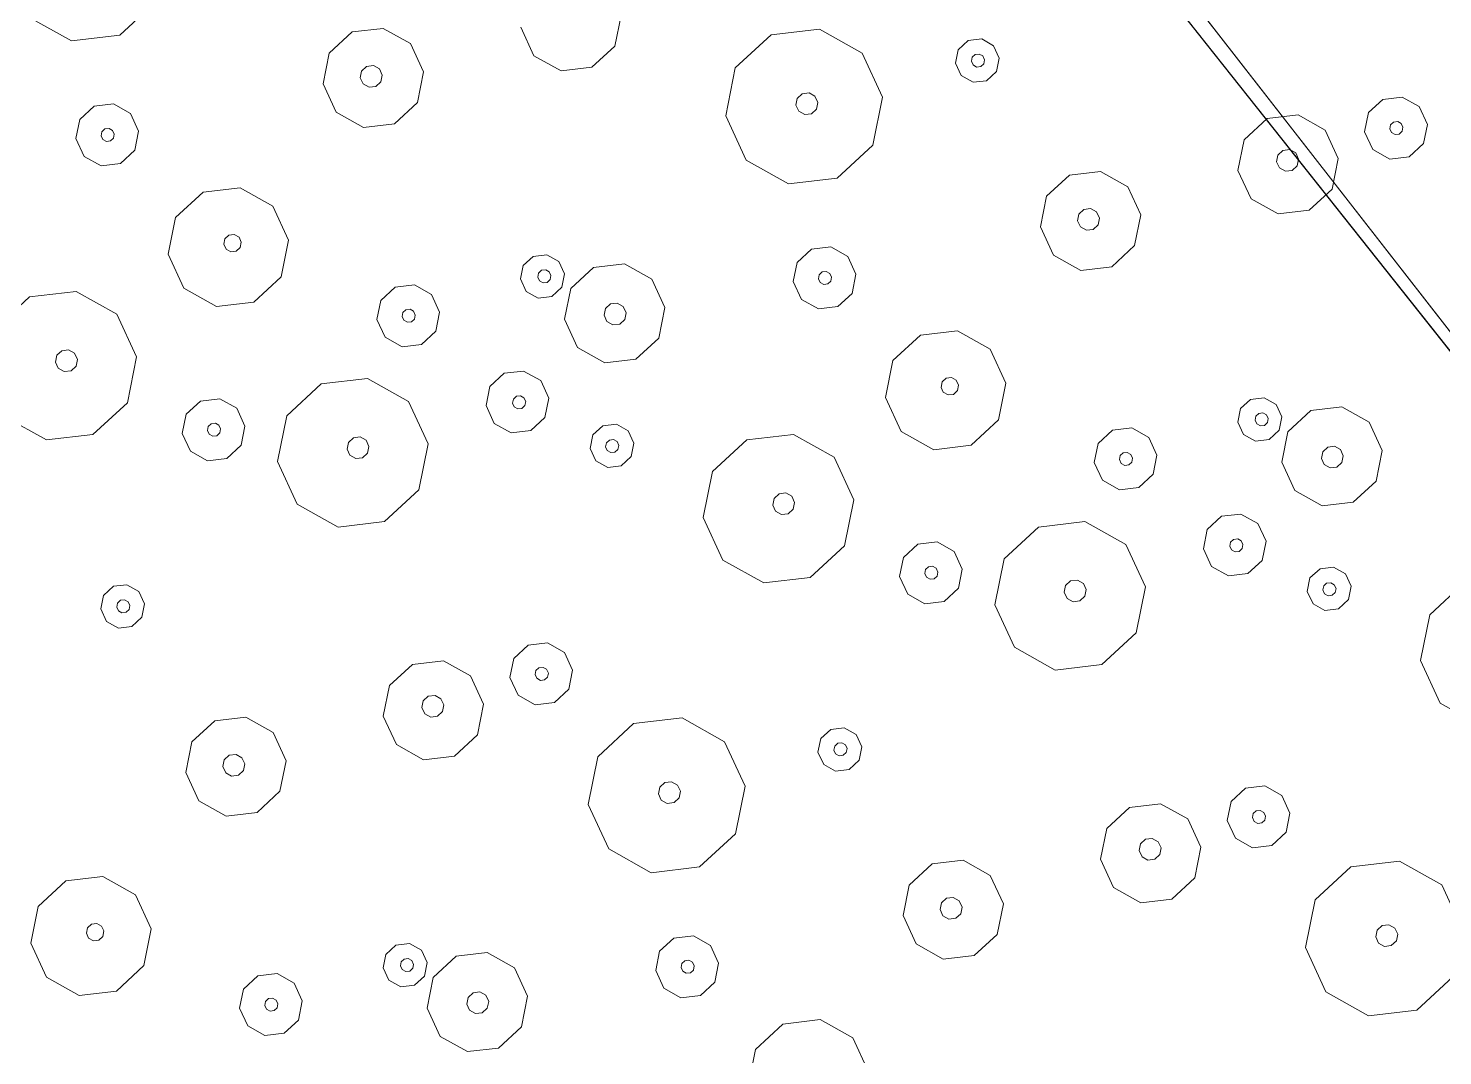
# Model space of a CAD drawing. Header units: metres. Extents: x -2858 to 512, y -1995 to 1252.
# Drawn here: x -539.062 to -535.477, y 368.89 to 371.495 of the extents above; entities that cross this region are included whole.
import ezdxf

# ---------------------------------------------------------------- set-up
doc = ezdxf.new("R2010")
doc.units = ezdxf.units.M
doc.layers.add('Calque commun', color=7, linetype='Continuous')
doc.layers.add('Calque11', color=7, linetype='Continuous')

# ---------------------------------------------------------------- blocks, each defined once
blk = doc.blocks.new('geometrebondepartleger')
at = {"layer": 'Calque11', "color": 7, "linetype": 'Continuous', "lineweight": 9}
blk.add_line((150.3457, 147.4392, 79), (130.1803, 35.9078, 79), dxfattribs=at)
blk = doc.blocks.new('pattern')
at = {"layer": 'Calque commun', "color": 54, "linetype": 'Continuous', "lineweight": 9}
for p, q in [((76.6425, 111.2925), (76.7656, 111.2808)), ((76.7656, 111.2808), (76.8583, 111.1989)), ((76.4869, 111.1162), (76.5361, 111.2296)), ((76.8583, 111.1989), (76.8851, 111.0783)), ((76.5138, 110.9956), (76.4869, 111.1162)), ((76.6481, 111.1005), (76.655, 111.1164)), ((76.655, 111.1164), (76.6699, 111.1252)), ((76.6699, 111.1252), (76.6872, 111.1235)), ((76.6872, 111.1235), (76.7001, 111.1121)), ((76.7001, 111.1121), (76.7039, 111.0952)), ((76.6519, 111.0836), (76.6481, 111.1005)), ((76.6649, 111.0722), (76.6519, 111.0836)), ((76.6821, 111.0705), (76.6649, 111.0722)), ((76.697, 111.0793), (76.6821, 111.0705)), ((76.7039, 111.0952), (76.697, 111.0793)), ((76.8851, 111.0783), (76.836, 110.9649)), ((76.6065, 110.9138), (76.5138, 110.9956)), ((76.836, 110.9649), (76.7295, 110.902)), ((76.1209, 110.9215), (76.1467, 110.8057)), ((76.7295, 110.902), (76.6065, 110.9138)), ((76.1467, 110.8057), (76.0995, 110.6968)), ((76.5888, 110.6627), (76.6085, 110.7081)), ((76.6085, 110.7081), (76.6511, 110.7332)), ((76.6511, 110.7332), (76.7003, 110.7285)), ((76.7003, 110.7285), (76.7374, 110.6958)), ((76.0995, 110.6968), (75.9973, 110.6365)), ((76.6552, 110.6671), (76.6641, 110.6724)), ((76.6641, 110.6724), (76.6744, 110.6714)), ((76.6744, 110.6714), (76.6822, 110.6645)), ((76.7374, 110.6958), (76.7481, 110.6475)), ((75.9973, 110.6365), (75.8792, 110.6478)), ((76.5996, 110.6144), (76.5888, 110.6627)), ((76.651, 110.6576), (76.6552, 110.6671)), ((76.6533, 110.6475), (76.651, 110.6576)), ((76.6611, 110.6406), (76.6533, 110.6475)), ((76.6714, 110.6396), (76.6611, 110.6406)), ((76.6803, 110.6449), (76.6714, 110.6396)), ((76.6845, 110.6544), (76.6803, 110.6449)), ((76.6822, 110.6645), (76.6845, 110.6544)), ((76.7481, 110.6475), (76.7284, 110.6022)), ((76.8235, 110.5977), (76.8917, 110.6379)), ((76.8917, 110.6379), (76.9704, 110.6304)), ((76.6366, 110.5817), (76.5996, 110.6144)), ((76.7284, 110.6022), (76.6859, 110.577)), ((76.9704, 110.6304), (77.0297, 110.5781)), ((76.6859, 110.577), (76.6366, 110.5817)), ((76.7921, 110.5251), (76.8235, 110.5977)), ((77.0297, 110.5781), (77.0469, 110.5008)), ((76.892, 110.5236), (76.9069, 110.5324)), ((76.9069, 110.5324), (76.9241, 110.5308)), ((76.9241, 110.5308), (76.9371, 110.5193)), ((76.8093, 110.4479), (76.7921, 110.5251)), ((76.8851, 110.5078), (76.892, 110.5236)), ((76.8888, 110.4909), (76.8851, 110.5078)), ((76.9408, 110.5024), (76.9339, 110.4866)), ((76.9371, 110.5193), (76.9408, 110.5024)), ((77.0469, 110.5008), (77.0155, 110.4283)), ((76.0763, 110.44), (76.1061, 110.4576)), ((76.1061, 110.4576), (76.1405, 110.4544)), ((76.9018, 110.4794), (76.8888, 110.4909)), ((76.919, 110.4778), (76.9018, 110.4794)), ((76.9339, 110.4866), (76.919, 110.4778)), ((76.0625, 110.4083), (76.0763, 110.44)), ((76.1061, 110.4151), (76.115, 110.4203)), ((76.115, 110.4203), (76.1254, 110.4194)), ((76.1405, 110.4544), (76.1665, 110.4315)), ((76.1665, 110.4315), (76.174, 110.3977)), ((76.8686, 110.3956), (76.8093, 110.4479)), ((77.0155, 110.4283), (76.9473, 110.388)), ((76.07, 110.3745), (76.0625, 110.4083)), ((76.102, 110.4055), (76.1061, 110.4151)), ((76.1042, 110.3954), (76.102, 110.4055)), ((76.112, 110.3885), (76.1042, 110.3954)), ((76.1223, 110.3876), (76.112, 110.3885)), ((76.1313, 110.3928), (76.1223, 110.3876)), ((76.1254, 110.4194), (76.1331, 110.4125)), ((76.1354, 110.4024), (76.1313, 110.3928)), ((76.1331, 110.4125), (76.1354, 110.4024)), ((76.174, 110.3977), (76.1602, 110.3659)), ((76.9473, 110.388), (76.8686, 110.3956)), ((76.096, 110.3516), (76.07, 110.3745)), ((76.1304, 110.3483), (76.096, 110.3516)), ((76.1602, 110.3659), (76.1304, 110.3483)), ((77.2641, 110.3201), (77.3322, 110.3604)), ((77.3322, 110.3604), (77.411, 110.3529)), ((77.411, 110.3529), (77.4703, 110.3005)), ((77.772, 110.2627), (77.8098, 110.3498)), ((77.2327, 110.2476), (77.2641, 110.3201)), ((75.7676, 110.269), (75.8357, 110.3092)), ((75.8357, 110.3092), (75.9144, 110.3017)), ((75.9144, 110.3017), (75.9737, 110.2494)), ((77.4703, 110.3005), (77.4875, 110.2233)), ((75.7361, 110.1964), (75.7676, 110.269)), ((75.9737, 110.2494), (75.9909, 110.1721)), ((77.2499, 110.1703), (77.2327, 110.2476)), ((77.3331, 110.2317), (77.34, 110.2476)), ((77.34, 110.2476), (77.3549, 110.2564)), ((77.3549, 110.2564), (77.3721, 110.2547)), ((77.3721, 110.2547), (77.3851, 110.2433)), ((77.3851, 110.2433), (77.3888, 110.2264)), ((77.7926, 110.17), (77.772, 110.2627)), ((75.8432, 110.2046), (75.8581, 110.2134)), ((75.8581, 110.2134), (75.8753, 110.2118)), ((75.8753, 110.2118), (75.8883, 110.2003)), ((76.1353, 110.2034), (76.1778, 110.2285)), ((76.1778, 110.2285), (76.2271, 110.2238)), ((76.2271, 110.2238), (76.2641, 110.1911)), ((77.3368, 110.2148), (77.3331, 110.2317)), ((77.3498, 110.2034), (77.3368, 110.2148)), ((77.3819, 110.2105), (77.367, 110.2017)), ((77.3888, 110.2264), (77.3819, 110.2105)), ((77.4875, 110.2233), (77.456, 110.1507)), ((75.7533, 110.1192), (75.7361, 110.1964)), ((75.8363, 110.1887), (75.8432, 110.2046)), ((75.8401, 110.1719), (75.8363, 110.1887)), ((75.8531, 110.1604), (75.8401, 110.1719)), ((75.8921, 110.1834), (75.8852, 110.1675)), ((75.8883, 110.2003), (75.8921, 110.1834)), ((75.9909, 110.1721), (75.9595, 110.0996)), ((76.1156, 110.158), (76.1353, 110.2034)), ((76.1806, 110.1653), (76.1896, 110.1706)), ((76.1896, 110.1706), (76.1999, 110.1696)), ((76.1999, 110.1696), (76.2077, 110.1628)), ((76.2641, 110.1911), (76.2749, 110.1428)), ((77.3092, 110.118), (77.2499, 110.1703)), ((77.367, 110.2017), (77.3498, 110.2034)), ((77.8638, 110.1072), (77.7926, 110.17)), ((75.8703, 110.1588), (75.8531, 110.1604)), ((75.8852, 110.1675), (75.8703, 110.1588)), ((76.1264, 110.1097), (76.1156, 110.158)), ((76.1765, 110.1558), (76.1806, 110.1653)), ((76.1788, 110.1457), (76.1765, 110.1558)), ((76.1866, 110.1388), (76.1788, 110.1457)), ((76.1969, 110.1378), (76.1866, 110.1388)), ((76.2058, 110.1431), (76.1969, 110.1378)), ((76.21, 110.1526), (76.2058, 110.1431)), ((76.2077, 110.1628), (76.21, 110.1526)), ((76.2749, 110.1428), (76.2552, 110.0975)), ((77.456, 110.1507), (77.3879, 110.1105)), ((78.04, 110.1464), (77.9583, 110.0982)), ((75.8126, 110.0668), (75.7533, 110.1192)), ((75.9595, 110.0996), (75.8913, 110.0593)), ((76.1634, 110.077), (76.1264, 110.1097)), ((76.2552, 110.0975), (76.2126, 110.0723)), ((76.4257, 110.0526), (76.5278, 110.1129)), ((76.5278, 110.1129), (76.646, 110.1016)), ((76.646, 110.1016), (76.7349, 110.0231)), ((77.3879, 110.1105), (77.3092, 110.118)), ((77.9583, 110.0982), (77.8638, 110.1072)), ((75.8913, 110.0593), (75.8126, 110.0668)), ((76.2126, 110.0723), (76.1634, 110.077)), ((75.8739, 110.0225), (75.9037, 110.0401)), ((75.9037, 110.0401), (75.9381, 110.0368)), ((75.9381, 110.0368), (75.9641, 110.0139)), ((76.3785, 109.9437), (76.4257, 110.0526)), ((75.8601, 109.9908), (75.8739, 110.0225)), ((75.8676, 109.957), (75.8601, 109.9908)), ((75.8958, 109.9904), (75.8999, 109.9999)), ((75.898, 109.9803), (75.8958, 109.9904)), ((75.8999, 109.9999), (75.9088, 110.0052)), ((75.9088, 110.0052), (75.9192, 110.0042)), ((75.9192, 110.0042), (75.927, 109.9974)), ((75.927, 109.9974), (75.9292, 109.9872)), ((75.9641, 110.0139), (75.9716, 109.9802)), ((76.7349, 110.0231), (76.7607, 109.9073)), ((75.8936, 109.9341), (75.8676, 109.957)), ((75.9058, 109.9734), (75.898, 109.9803)), ((75.9161, 109.9724), (75.9058, 109.9734)), ((75.9251, 109.9777), (75.9161, 109.9724)), ((75.9292, 109.9872), (75.9251, 109.9777)), ((75.9716, 109.9802), (75.9578, 109.9484)), ((76.5306, 109.9454), (76.5455, 109.9542)), ((76.5455, 109.9542), (76.5628, 109.9525)), ((75.928, 109.9308), (75.8936, 109.9341)), ((75.9578, 109.9484), (75.928, 109.9308)), ((76.4043, 109.8279), (76.3785, 109.9437)), ((76.5237, 109.9295), (76.5306, 109.9454)), ((76.5275, 109.9126), (76.5237, 109.9295)), ((76.5628, 109.9525), (76.5757, 109.9411)), ((76.5795, 109.9242), (76.5726, 109.9083)), ((76.5757, 109.9411), (76.5795, 109.9242)), ((76.5405, 109.9012), (76.5275, 109.9126)), ((76.5577, 109.8995), (76.5405, 109.9012)), ((76.5726, 109.9083), (76.5577, 109.8995)), ((76.7607, 109.9073), (76.7135, 109.7984)), ((77.838, 109.8371), (77.8576, 109.8825)), ((77.8576, 109.8825), (77.9002, 109.9076)), ((77.9002, 109.9076), (77.9494, 109.9029)), ((77.9494, 109.9029), (77.9865, 109.8702)), ((76.1375, 109.8062), (76.1572, 109.8515)), ((76.1572, 109.8515), (76.1998, 109.8767)), ((76.1998, 109.8767), (76.249, 109.872)), ((76.249, 109.872), (76.2861, 109.8392)), ((77.9043, 109.8415), (77.9132, 109.8468)), ((77.9132, 109.8468), (77.9236, 109.8458)), ((77.9865, 109.8702), (77.9973, 109.8219)), ((75.0753, 109.8029), (75.1179, 109.828)), ((75.1179, 109.828), (75.1671, 109.8233)), ((75.1671, 109.8233), (75.2042, 109.7906)), ((76.1997, 109.801), (76.2039, 109.8106)), ((76.2039, 109.8106), (76.2128, 109.8158)), ((76.2128, 109.8158), (76.2231, 109.8149)), ((76.2231, 109.8149), (76.2309, 109.808)), ((76.2861, 109.8392), (76.2968, 109.791)), ((76.4932, 109.7493), (76.4043, 109.8279)), ((77.8487, 109.7888), (77.838, 109.8371)), ((77.9002, 109.832), (77.9043, 109.8415)), ((77.9024, 109.8218), (77.9002, 109.832)), ((77.9102, 109.815), (77.9024, 109.8218)), ((77.9205, 109.814), (77.9102, 109.815)), ((77.9295, 109.8193), (77.9205, 109.814)), ((77.9236, 109.8458), (77.9314, 109.8389)), ((77.9336, 109.8288), (77.9295, 109.8193)), ((77.9314, 109.8389), (77.9336, 109.8288)), ((77.9973, 109.8219), (77.9776, 109.7766)), ((75.0556, 109.7575), (75.0753, 109.8029)), ((75.2042, 109.7906), (75.2149, 109.7423)), ((76.1483, 109.7579), (76.1375, 109.8062)), ((76.202, 109.7909), (76.1997, 109.801)), ((76.2098, 109.784), (76.202, 109.7909)), ((76.2201, 109.783), (76.2098, 109.784)), ((76.229, 109.7883), (76.2201, 109.783)), ((76.2332, 109.7979), (76.229, 109.7883)), ((76.2309, 109.808), (76.2332, 109.7979)), ((76.2968, 109.791), (76.2771, 109.7456)), ((76.7135, 109.7984), (76.6113, 109.7381)), ((77.1931, 109.7559), (77.2069, 109.7876)), ((77.2069, 109.7876), (77.2367, 109.8052)), ((77.2367, 109.8052), (77.2712, 109.8019)), ((77.2712, 109.8019), (77.2971, 109.779)), ((77.2971, 109.779), (77.3046, 109.7452)), ((77.8858, 109.7561), (77.8487, 109.7888)), ((77.9776, 109.7766), (77.935, 109.7514)), ((75.0664, 109.7093), (75.0556, 109.7575)), ((75.1178, 109.7524), (75.122, 109.7619)), ((75.1201, 109.7423), (75.1178, 109.7524)), ((75.1279, 109.7354), (75.1201, 109.7423)), ((75.122, 109.7619), (75.1309, 109.7672)), ((75.1309, 109.7672), (75.1413, 109.7662)), ((75.1472, 109.7397), (75.1382, 109.7344)), ((75.1413, 109.7662), (75.149, 109.7593)), ((75.1513, 109.7492), (75.1472, 109.7397)), ((75.149, 109.7593), (75.1513, 109.7492)), ((75.2149, 109.7423), (75.1953, 109.697)), ((76.1854, 109.7252), (76.1483, 109.7579)), ((76.2771, 109.7456), (76.2346, 109.7205)), ((76.6113, 109.7381), (76.4932, 109.7493)), ((77.2007, 109.7221), (77.1931, 109.7559)), ((77.2309, 109.753), (77.235, 109.7625)), ((77.2332, 109.7429), (77.2309, 109.753)), ((77.2409, 109.736), (77.2332, 109.7429)), ((77.235, 109.7625), (77.244, 109.7678)), ((77.244, 109.7678), (77.2543, 109.7668)), ((77.2602, 109.7403), (77.2513, 109.735)), ((77.2543, 109.7668), (77.2621, 109.76)), ((77.2644, 109.7498), (77.2602, 109.7403)), ((77.2621, 109.76), (77.2644, 109.7498)), ((77.3046, 109.7452), (77.2909, 109.7135)), ((77.935, 109.7514), (77.8858, 109.7561)), ((75.1035, 109.6765), (75.0664, 109.7093)), ((75.1382, 109.7344), (75.1279, 109.7354)), ((75.2904, 109.6925), (75.3585, 109.7327)), ((75.3585, 109.7327), (75.4372, 109.7252)), ((75.4372, 109.7252), (75.4966, 109.6729)), ((76.2346, 109.7205), (76.1854, 109.7252)), ((77.2266, 109.6992), (77.2007, 109.7221)), ((77.2513, 109.735), (77.2409, 109.736)), ((77.2909, 109.7135), (77.261, 109.6959)), ((75.1527, 109.6718), (75.1035, 109.6765)), ((75.1953, 109.697), (75.1527, 109.6718)), ((75.2589, 109.6199), (75.2904, 109.6925)), ((75.4966, 109.6729), (75.5137, 109.5957)), ((76.6819, 109.6312), (76.7015, 109.6766)), ((76.7015, 109.6766), (76.7441, 109.7017)), ((76.7441, 109.7017), (76.7933, 109.697)), ((76.7933, 109.697), (76.8304, 109.6643)), ((77.261, 109.6959), (77.2266, 109.6992)), ((77.4786, 109.6333), (77.585, 109.6961)), ((77.585, 109.6961), (77.7081, 109.6844)), ((77.7081, 109.6844), (77.8008, 109.6026)), ((76.744, 109.6261), (76.7482, 109.6356)), ((76.7482, 109.6356), (76.7571, 109.6409)), ((76.7571, 109.6409), (76.7675, 109.6399)), ((76.7675, 109.6399), (76.7752, 109.633)), ((76.7752, 109.633), (76.7775, 109.6229)), ((76.8304, 109.6643), (76.8411, 109.616)), ((77.4294, 109.5199), (77.4786, 109.6333)), ((75.2761, 109.5427), (75.2589, 109.6199)), ((75.3519, 109.6026), (75.3588, 109.6184)), ((75.3557, 109.5857), (75.3519, 109.6026)), ((75.3588, 109.6184), (75.3737, 109.6272)), ((75.3737, 109.6272), (75.3909, 109.6256)), ((75.3909, 109.6256), (75.4039, 109.6141)), ((75.4076, 109.5973), (75.4008, 109.5814)), ((75.4039, 109.6141), (75.4076, 109.5973)), ((75.5137, 109.5957), (75.4823, 109.5231)), ((76.6926, 109.5829), (76.6819, 109.6312)), ((76.7463, 109.6159), (76.744, 109.6261)), ((76.7541, 109.6091), (76.7463, 109.6159)), ((76.7644, 109.6081), (76.7541, 109.6091)), ((76.7734, 109.6134), (76.7644, 109.6081)), ((76.7775, 109.6229), (76.7734, 109.6134)), ((76.8411, 109.616), (76.8215, 109.5706)), ((77.8008, 109.6026), (77.8276, 109.4819)), ((78.2432, 109.5778), (78.3113, 109.6181)), ((78.3113, 109.6181), (78.3901, 109.6106)), ((78.3901, 109.6106), (78.4494, 109.5582)), ((75.3686, 109.5742), (75.3557, 109.5857)), ((75.3859, 109.5726), (75.3686, 109.5742)), ((75.4008, 109.5814), (75.3859, 109.5726)), ((76.7297, 109.5502), (76.6926, 109.5829)), ((76.8215, 109.5706), (76.7789, 109.5455)), ((78.2118, 109.5053), (78.2432, 109.5778)), ((75.3354, 109.4904), (75.2761, 109.5427)), ((76.7789, 109.5455), (76.7297, 109.5502)), ((77.5975, 109.52), (77.6124, 109.5288)), ((77.6124, 109.5288), (77.6297, 109.5272)), ((77.6297, 109.5272), (77.6426, 109.5157)), ((78.4494, 109.5582), (78.4666, 109.481)), ((75.4142, 109.4829), (75.3354, 109.4904)), ((75.4823, 109.5231), (75.4142, 109.4829)), ((76.2766, 109.4446), (76.3583, 109.4928)), ((76.3583, 109.4928), (76.4528, 109.4838)), ((77.4563, 109.3992), (77.4294, 109.5199)), ((77.5906, 109.5041), (77.5975, 109.52)), ((77.5944, 109.4872), (77.5906, 109.5041)), ((77.6464, 109.4988), (77.6395, 109.4829)), ((77.6426, 109.5157), (77.6464, 109.4988)), ((78.229, 109.428), (78.2118, 109.5053)), ((78.312, 109.4976), (78.3189, 109.5135)), ((78.3158, 109.4807), (78.312, 109.4976)), ((78.3189, 109.5135), (78.3338, 109.5222)), ((78.3338, 109.5222), (78.351, 109.5206)), ((78.351, 109.5206), (78.364, 109.5092)), ((78.3677, 109.4923), (78.3609, 109.4764)), ((78.364, 109.5092), (78.3677, 109.4923)), ((75.7309, 109.4149), (75.7991, 109.4552)), ((75.7991, 109.4552), (75.8778, 109.4477)), ((76.4528, 109.4838), (76.524, 109.421)), ((77.6074, 109.4758), (77.5944, 109.4872)), ((77.6246, 109.4742), (77.6074, 109.4758)), ((77.6395, 109.4829), (77.6246, 109.4742)), ((77.8276, 109.4819), (77.7785, 109.3685)), ((78.3287, 109.4692), (78.3158, 109.4807)), ((78.346, 109.4676), (78.3287, 109.4692)), ((78.3609, 109.4764), (78.346, 109.4676)), ((78.4666, 109.481), (78.4351, 109.4084)), ((75.8778, 109.4477), (75.9371, 109.3953)), ((76.2388, 109.3575), (76.2766, 109.4446)), ((76.524, 109.421), (76.5446, 109.3283)), ((78.2883, 109.3757), (78.229, 109.428)), ((75.6995, 109.3424), (75.7309, 109.4149)), ((75.9371, 109.3953), (75.9543, 109.3181)), ((76.7541, 109.3546), (76.8563, 109.415)), ((76.8563, 109.415), (76.9744, 109.4037)), ((76.9744, 109.4037), (77.0634, 109.3252)), ((77.549, 109.3174), (77.4563, 109.3992)), ((78.4351, 109.4084), (78.367, 109.3682)), ((75.8068, 109.3424), (75.8217, 109.3512)), ((75.8217, 109.3512), (75.8389, 109.3495)), ((75.8389, 109.3495), (75.8519, 109.3381)), ((76.2595, 109.2648), (76.2388, 109.3575)), ((76.355, 109.3461), (76.3605, 109.3588)), ((76.3581, 109.3326), (76.355, 109.3461)), ((76.3605, 109.3588), (76.3725, 109.3658)), ((76.3725, 109.3658), (76.3863, 109.3645)), ((76.3863, 109.3645), (76.3966, 109.3554)), ((76.3966, 109.3554), (76.3996, 109.3419)), ((76.7069, 109.2458), (76.7541, 109.3546)), ((77.7785, 109.3685), (77.672, 109.3057)), ((78.367, 109.3682), (78.2883, 109.3757)), ((78.3496, 109.3314), (78.3794, 109.349)), ((78.3794, 109.349), (78.4138, 109.3457)), ((78.4138, 109.3457), (78.4398, 109.3228)), ((75.7167, 109.2651), (75.6995, 109.3424)), ((75.7999, 109.3265), (75.8068, 109.3424)), ((75.8037, 109.3096), (75.7999, 109.3265)), ((75.8166, 109.2982), (75.8037, 109.3096)), ((75.8557, 109.3212), (75.8488, 109.3053)), ((75.8519, 109.3381), (75.8557, 109.3212)), ((75.9543, 109.3181), (75.9229, 109.2455)), ((76.3684, 109.3234), (76.3581, 109.3326)), ((76.3822, 109.3221), (76.3684, 109.3234)), ((76.3941, 109.3292), (76.3822, 109.3221)), ((76.3996, 109.3419), (76.3941, 109.3292)), ((76.5446, 109.3283), (76.5069, 109.2412)), ((77.0634, 109.3252), (77.0892, 109.2093)), ((77.672, 109.3057), (77.549, 109.3174)), ((78.3358, 109.2996), (78.3496, 109.3314)), ((78.3714, 109.2992), (78.3756, 109.3088)), ((78.3756, 109.3088), (78.3845, 109.314)), ((78.3845, 109.314), (78.3948, 109.3131)), ((78.3948, 109.3131), (78.4026, 109.3062)), ((78.4398, 109.3228), (78.4473, 109.289)), ((75.8339, 109.2965), (75.8166, 109.2982)), ((75.8488, 109.3053), (75.8339, 109.2965)), ((78.3433, 109.2658), (78.3358, 109.2996)), ((78.3737, 109.2891), (78.3714, 109.2992)), ((78.3815, 109.2822), (78.3737, 109.2891)), ((78.3918, 109.2812), (78.3815, 109.2822)), ((78.4008, 109.2865), (78.3918, 109.2812)), ((78.4049, 109.2961), (78.4008, 109.2865)), ((78.4026, 109.3062), (78.4049, 109.2961)), ((78.4473, 109.289), (78.4335, 109.2572)), ((75.776, 109.2128), (75.7167, 109.2651)), ((75.9229, 109.2455), (75.8547, 109.2053)), ((76.3306, 109.202), (76.2595, 109.2648)), ((76.5069, 109.2412), (76.4251, 109.193)), ((76.7327, 109.1299), (76.7069, 109.2458)), ((76.8522, 109.2316), (76.8591, 109.2474)), ((76.8591, 109.2474), (76.874, 109.2562)), ((76.874, 109.2562), (76.8912, 109.2546)), ((76.8912, 109.2546), (76.9042, 109.2431)), ((76.9042, 109.2431), (76.9079, 109.2262)), ((78.3693, 109.2429), (78.3433, 109.2658)), ((78.4037, 109.2396), (78.3693, 109.2429)), ((78.4335, 109.2572), (78.4037, 109.2396)), ((75.8547, 109.2053), (75.776, 109.2128)), ((76.4251, 109.193), (76.3306, 109.202)), ((76.856, 109.2147), (76.8522, 109.2316)), ((76.8689, 109.2032), (76.856, 109.2147)), ((76.8862, 109.2016), (76.8689, 109.2032)), ((76.9011, 109.2104), (76.8862, 109.2016)), ((76.9079, 109.2262), (76.9011, 109.2104)), ((77.0892, 109.2093), (77.042, 109.1005)), ((78.6329, 109.1604), (78.6755, 109.1855)), ((78.6755, 109.1855), (78.7247, 109.1808)), ((78.7247, 109.1808), (78.7617, 109.1481)), ((76.8217, 109.0514), (76.7327, 109.1299)), ((77.551, 109.1117), (77.5936, 109.1368)), ((77.5936, 109.1368), (77.6428, 109.1322)), ((77.6428, 109.1322), (77.6799, 109.0994)), ((78.6132, 109.115), (78.6329, 109.1604)), ((78.7617, 109.1481), (78.7725, 109.0998)), ((77.042, 109.1005), (76.9398, 109.0401)), ((77.5313, 109.0664), (77.551, 109.1117)), ((77.6799, 109.0994), (77.6906, 109.0512)), ((78.624, 109.0667), (78.6132, 109.115)), ((78.6754, 109.1099), (78.6795, 109.1194)), ((78.6777, 109.0997), (78.6754, 109.1099)), ((78.6854, 109.0929), (78.6777, 109.0997)), ((78.6795, 109.1194), (78.6885, 109.1247)), ((78.6885, 109.1247), (78.6988, 109.1237)), ((78.7047, 109.0972), (78.6958, 109.0919)), ((78.6988, 109.1237), (78.7066, 109.1168)), ((78.7089, 109.1067), (78.7047, 109.0972)), ((78.7066, 109.1168), (78.7089, 109.1067)), ((78.7725, 109.0998), (78.7528, 109.0545)), ((77.5421, 109.0181), (77.5313, 109.0664)), ((77.5935, 109.0612), (77.5976, 109.0708)), ((77.5958, 109.0511), (77.5935, 109.0612)), ((77.5976, 109.0708), (77.6066, 109.076)), ((77.6066, 109.076), (77.6169, 109.075)), ((77.6169, 109.075), (77.6247, 109.0682)), ((77.627, 109.058), (77.6228, 109.0485)), ((77.6247, 109.0682), (77.627, 109.058)), ((78.661, 109.034), (78.624, 109.0667)), ((78.6958, 109.0919), (78.6854, 109.0929)), ((76.9398, 109.0401), (76.8217, 109.0514)), ((77.6036, 109.0442), (77.5958, 109.0511)), ((77.6139, 109.0432), (77.6036, 109.0442)), ((77.6228, 109.0485), (77.6139, 109.0432)), ((77.6906, 109.0512), (77.6709, 109.0058)), ((77.7661, 109.0014), (77.8342, 109.0416)), ((77.8342, 109.0416), (77.9129, 109.0341)), ((77.9129, 109.0341), (77.9722, 108.9817)), ((78.7102, 109.0293), (78.661, 109.034)), ((78.7528, 109.0545), (78.7102, 109.0293)), ((76.3245, 108.9773), (76.367, 109.0024)), ((76.367, 109.0024), (76.4163, 108.9977)), ((76.4163, 108.9977), (76.4533, 108.965)), ((77.5791, 108.9854), (77.5421, 109.0181)), ((77.6709, 109.0058), (77.6284, 108.9807)), ((77.7346, 108.9288), (77.7661, 109.0014)), ((76.3048, 108.9319), (76.3245, 108.9773)), ((76.4533, 108.965), (76.4641, 108.9167)), ((77.6284, 108.9807), (77.5791, 108.9854)), ((77.9722, 108.9817), (77.9894, 108.9045)), ((76.3155, 108.8836), (76.3048, 108.9319)), ((76.367, 108.9268), (76.3711, 108.9363)), ((76.3692, 108.9166), (76.367, 108.9268)), ((76.377, 108.9098), (76.3692, 108.9166)), ((76.3711, 108.9363), (76.3801, 108.9416)), ((76.3801, 108.9416), (76.3904, 108.9406)), ((76.3904, 108.9406), (76.3982, 108.9337)), ((76.4004, 108.9236), (76.3963, 108.9141)), ((76.3982, 108.9337), (76.4004, 108.9236)), ((76.4641, 108.9167), (76.4444, 108.8714)), ((77.7518, 108.8516), (77.7346, 108.9288)), ((77.8276, 108.9114), (77.8345, 108.9273)), ((77.8345, 108.9273), (77.8494, 108.9361)), ((77.8494, 108.9361), (77.8666, 108.9344)), ((77.8666, 108.9344), (77.8796, 108.923)), ((77.8796, 108.923), (77.8833, 108.9061)), ((75.66, 108.8507), (75.6737, 108.8824)), ((75.6737, 108.8824), (75.7035, 108.9)), ((75.7035, 108.9), (75.738, 108.8967)), ((75.738, 108.8967), (75.7639, 108.8738)), ((76.3526, 108.8509), (76.3155, 108.8836)), ((76.3874, 108.9088), (76.377, 108.9098)), ((76.3963, 108.9141), (76.3874, 108.9088)), ((77.8313, 108.8945), (77.8276, 108.9114)), ((77.8443, 108.8831), (77.8313, 108.8945)), ((77.8615, 108.8814), (77.8443, 108.8831)), ((77.8764, 108.8902), (77.8615, 108.8814)), ((77.8833, 108.9061), (77.8764, 108.8902)), ((77.9894, 108.9045), (77.958, 108.8319)), ((75.6675, 108.8169), (75.66, 108.8507)), ((75.6977, 108.8478), (75.7019, 108.8573)), ((75.7, 108.8377), (75.6977, 108.8478)), ((75.7019, 108.8573), (75.7108, 108.8626)), ((75.7108, 108.8626), (75.7211, 108.8616)), ((75.7211, 108.8616), (75.7289, 108.8548)), ((75.7312, 108.8446), (75.727, 108.8351)), ((75.7289, 108.8548), (75.7312, 108.8446)), ((75.7639, 108.8738), (75.7714, 108.84)), ((76.4018, 108.8462), (76.3526, 108.8509)), ((76.4444, 108.8714), (76.4018, 108.8462)), ((77.005, 108.8119), (77.0188, 108.8437)), ((77.0188, 108.8437), (77.0486, 108.8613)), ((77.0486, 108.8613), (77.083, 108.858)), ((77.083, 108.858), (77.109, 108.8351)), ((77.8111, 108.7992), (77.7518, 108.8516)), ((75.6934, 108.794), (75.6675, 108.8169)), ((75.7078, 108.8308), (75.7, 108.8377)), ((75.7181, 108.8298), (75.7078, 108.8308)), ((75.727, 108.8351), (75.7181, 108.8298)), ((75.7577, 108.8083), (75.7279, 108.7907)), ((75.7714, 108.84), (75.7577, 108.8083)), ((77.0125, 108.7782), (77.005, 108.8119)), ((77.0445, 108.8092), (77.0486, 108.8187)), ((77.0467, 108.799), (77.0445, 108.8092)), ((77.0486, 108.8187), (77.0575, 108.824)), ((77.0575, 108.824), (77.0679, 108.823)), ((77.0679, 108.823), (77.0756, 108.8161)), ((77.0756, 108.8161), (77.0779, 108.806)), ((77.109, 108.8351), (77.1165, 108.8013)), ((77.958, 108.8319), (77.8898, 108.7917)), ((75.7279, 108.7907), (75.6934, 108.794)), ((75.9454, 108.7281), (76.0519, 108.7909)), ((76.0519, 108.7909), (76.1749, 108.7792)), ((76.1749, 108.7792), (76.2676, 108.6974)), ((77.0385, 108.7552), (77.0125, 108.7782)), ((77.0545, 108.7922), (77.0467, 108.799)), ((77.0648, 108.7912), (77.0545, 108.7922)), ((77.0738, 108.7965), (77.0648, 108.7912)), ((77.0779, 108.806), (77.0738, 108.7965)), ((77.1165, 108.8013), (77.1027, 108.7696)), ((77.8898, 108.7917), (77.8111, 108.7992)), ((78.7523, 108.7534), (78.834, 108.8017)), ((78.834, 108.8017), (78.9285, 108.7927)), ((78.9285, 108.7927), (78.9997, 108.7298)), ((77.0729, 108.752), (77.0385, 108.7552)), ((77.1027, 108.7696), (77.0729, 108.752)), ((78.2066, 108.7238), (78.2747, 108.764)), ((78.2747, 108.764), (78.3535, 108.7565)), ((78.3535, 108.7565), (78.4128, 108.7041)), ((78.7145, 108.6663), (78.7523, 108.7534)), ((75.8963, 108.6147), (75.9454, 108.7281)), ((76.7101, 108.6726), (76.7782, 108.7129)), ((76.7782, 108.7129), (76.8569, 108.7054)), ((76.8569, 108.7054), (76.9162, 108.653)), ((78.1752, 108.6512), (78.2066, 108.7238)), ((78.4128, 108.7041), (78.43, 108.6269)), ((78.9997, 108.7298), (79.0203, 108.6372)), ((76.2676, 108.6974), (76.2944, 108.5767)), ((76.6786, 108.6001), (76.7101, 108.6726)), ((78.7351, 108.5736), (78.7145, 108.6663)), ((78.8307, 108.6549), (78.8362, 108.6676)), ((78.8362, 108.6676), (78.8481, 108.6747)), ((78.8481, 108.6747), (78.8619, 108.6734)), ((78.8619, 108.6734), (78.8723, 108.6642)), ((78.8723, 108.6642), (78.8753, 108.6507)), ((76.9162, 108.653), (76.9334, 108.5758)), ((77.0778, 108.607), (77.1204, 108.6321)), ((77.1204, 108.6321), (77.1696, 108.6275)), ((77.1696, 108.6275), (77.2066, 108.5947)), ((78.1924, 108.574), (78.1752, 108.6512)), ((78.2756, 108.6354), (78.2825, 108.6512)), ((78.2793, 108.6185), (78.2756, 108.6354)), ((78.2825, 108.6512), (78.2974, 108.66)), ((78.2974, 108.66), (78.3146, 108.6584)), ((78.3146, 108.6584), (78.3276, 108.6469)), ((78.3313, 108.63), (78.3244, 108.6142)), ((78.3276, 108.6469), (78.3313, 108.63)), ((78.8337, 108.6414), (78.8307, 108.6549)), ((78.8441, 108.6323), (78.8337, 108.6414)), ((78.8579, 108.631), (78.8441, 108.6323)), ((78.8698, 108.638), (78.8579, 108.631)), ((78.8753, 108.6507), (78.8698, 108.638)), ((79.0203, 108.6372), (78.9825, 108.5501)), ((75.9231, 108.494), (75.8963, 108.6147)), ((76.0575, 108.5989), (76.0644, 108.6148)), ((76.0612, 108.5821), (76.0575, 108.5989)), ((76.0644, 108.6148), (76.0793, 108.6236)), ((76.0793, 108.6236), (76.0965, 108.622)), ((76.0965, 108.622), (76.1095, 108.6105)), ((76.1132, 108.5936), (76.1063, 108.5778)), ((76.1095, 108.6105), (76.1132, 108.5936)), ((76.6958, 108.5229), (76.6786, 108.6001)), ((76.7788, 108.5924), (76.7857, 108.6083)), ((76.7826, 108.5755), (76.7788, 108.5924)), ((76.7857, 108.6083), (76.8006, 108.6171)), ((76.8006, 108.6171), (76.8178, 108.6154)), ((76.8178, 108.6154), (76.8308, 108.604)), ((76.8308, 108.604), (76.8346, 108.5871)), ((77.0581, 108.5616), (77.0778, 108.607)), ((77.2066, 108.5947), (77.2174, 108.5465)), ((78.2923, 108.607), (78.2793, 108.6185)), ((78.3095, 108.6054), (78.2923, 108.607)), ((78.3244, 108.6142), (78.3095, 108.6054)), ((78.43, 108.6269), (78.3985, 108.5543)), ((76.0742, 108.5706), (76.0612, 108.5821)), ((76.0914, 108.569), (76.0742, 108.5706)), ((76.1063, 108.5778), (76.0914, 108.569)), ((76.2944, 108.5767), (76.2453, 108.4633)), ((76.7955, 108.564), (76.7826, 108.5755)), ((76.8128, 108.5624), (76.7955, 108.564)), ((76.8277, 108.5712), (76.8128, 108.5624)), ((76.8346, 108.5871), (76.8277, 108.5712)), ((76.9334, 108.5758), (76.902, 108.5032)), ((77.0689, 108.5134), (77.0581, 108.5616)), ((77.119, 108.5594), (77.1231, 108.569)), ((77.1213, 108.5493), (77.119, 108.5594)), ((77.1231, 108.569), (77.1321, 108.5742)), ((77.1321, 108.5742), (77.1424, 108.5733)), ((77.1424, 108.5733), (77.1502, 108.5664)), ((77.1525, 108.5563), (77.1483, 108.5467)), ((77.1502, 108.5664), (77.1525, 108.5563)), ((78.2517, 108.5216), (78.1924, 108.574)), ((78.8063, 108.5108), (78.7351, 108.5736)), ((76.7551, 108.4705), (76.6958, 108.5229)), ((77.1291, 108.5424), (77.1213, 108.5493)), ((77.1394, 108.5415), (77.1291, 108.5424)), ((77.1483, 108.5467), (77.1394, 108.5415)), ((77.2174, 108.5465), (77.1977, 108.5011)), ((78.3304, 108.5141), (78.2517, 108.5216)), ((78.3985, 108.5543), (78.3304, 108.5141)), ((78.9825, 108.5501), (78.9008, 108.5018)), ((76.0158, 108.4122), (75.9231, 108.494)), ((76.902, 108.5032), (76.8338, 108.463)), ((77.1059, 108.4807), (77.0689, 108.5134)), ((77.1977, 108.5011), (77.1551, 108.476)), ((77.3682, 108.4562), (77.4703, 108.5165)), ((77.4703, 108.5165), (77.5885, 108.5053)), ((77.5885, 108.5053), (77.6774, 108.4268)), ((78.9008, 108.5018), (78.8063, 108.5108)), ((76.2453, 108.4633), (76.1388, 108.4005)), ((76.8338, 108.463), (76.7551, 108.4705)), ((77.1551, 108.476), (77.1059, 108.4807)), ((77.321, 108.3473), (77.3682, 108.4562)), ((76.8026, 108.3944), (76.8164, 108.4262)), ((76.8164, 108.4262), (76.8462, 108.4438)), ((76.8462, 108.4438), (76.8806, 108.4405)), ((76.8806, 108.4405), (76.9066, 108.4176)), ((76.9066, 108.4176), (76.9141, 108.3838)), ((77.6774, 108.4268), (77.7032, 108.3109)), ((76.1388, 108.4005), (76.0158, 108.4122)), ((76.8101, 108.3606), (76.8026, 108.3944)), ((76.8383, 108.394), (76.8424, 108.4036)), ((76.8405, 108.3839), (76.8383, 108.394)), ((76.8483, 108.377), (76.8405, 108.3839)), ((76.8424, 108.4036), (76.8513, 108.4088)), ((76.8586, 108.3761), (76.8483, 108.377)), ((76.8513, 108.4088), (76.8617, 108.4079)), ((76.8676, 108.3813), (76.8586, 108.3761)), ((76.8617, 108.4079), (76.8695, 108.401)), ((76.8717, 108.3909), (76.8676, 108.3813)), ((76.8695, 108.401), (76.8717, 108.3909)), ((76.9141, 108.3838), (76.9003, 108.352)), ((76.8361, 108.3377), (76.8101, 108.3606)), ((76.9003, 108.352), (76.8705, 108.3344)), ((77.3468, 108.2315), (77.321, 108.3473)), ((77.4662, 108.3331), (77.4731, 108.349)), ((77.4731, 108.349), (77.488, 108.3578)), ((77.488, 108.3578), (77.5053, 108.3562)), ((77.5053, 108.3562), (77.5182, 108.3447)), ((77.5182, 108.3447), (77.522, 108.3278)), ((76.8705, 108.3344), (76.8361, 108.3377)), ((77.47, 108.3162), (77.4662, 108.3331)), ((77.483, 108.3048), (77.47, 108.3162)), ((77.5002, 108.3031), (77.483, 108.3048)), ((77.5151, 108.312), (77.5002, 108.3031)), ((77.522, 108.3278), (77.5151, 108.312)), ((77.7032, 108.3109), (77.656, 108.2021)), ((77.0997, 108.2552), (77.1423, 108.2803)), ((77.1423, 108.2803), (77.1915, 108.2756)), ((77.1915, 108.2756), (77.2286, 108.2429)), ((77.08, 108.2098), (77.0997, 108.2552)), ((77.2286, 108.2429), (77.2393, 108.1946)), ((77.0908, 108.1615), (77.08, 108.2098)), ((77.1422, 108.2047), (77.1464, 108.2142)), ((77.1445, 108.1945), (77.1422, 108.2047)), ((77.1464, 108.2142), (77.1553, 108.2195)), ((77.1553, 108.2195), (77.1656, 108.2185)), ((77.1656, 108.2185), (77.1734, 108.2116)), ((77.1757, 108.2015), (77.1715, 108.192)), ((77.1734, 108.2116), (77.1757, 108.2015)), ((77.4357, 108.153), (77.3468, 108.2315)), ((77.656, 108.2021), (77.5538, 108.1417)), ((78.1494, 108.1913), (78.1792, 108.2089)), ((78.1792, 108.2089), (78.2137, 108.2056)), ((78.2137, 108.2056), (78.2396, 108.1827)), ((77.1279, 108.1288), (77.0908, 108.1615)), ((77.1523, 108.1877), (77.1445, 108.1945)), ((77.1626, 108.1867), (77.1523, 108.1877)), ((77.1715, 108.192), (77.1626, 108.1867)), ((77.2393, 108.1946), (77.2196, 108.1493)), ((78.1356, 108.1595), (78.1494, 108.1913)), ((78.1734, 108.1567), (78.1775, 108.1662)), ((78.1775, 108.1662), (78.1865, 108.1715)), ((78.1865, 108.1715), (78.1968, 108.1705)), ((78.1968, 108.1705), (78.2046, 108.1636)), ((78.2046, 108.1636), (78.2068, 108.1535)), ((78.2396, 108.1827), (78.2471, 108.1489)), ((76.2329, 108.0962), (76.301, 108.1364)), ((76.301, 108.1364), (76.3798, 108.1289)), ((76.3798, 108.1289), (76.439, 108.0765)), ((77.1771, 108.1241), (77.1279, 108.1288)), ((77.2196, 108.1493), (77.1771, 108.1241)), ((77.5538, 108.1417), (77.4357, 108.153)), ((78.1432, 108.1257), (78.1356, 108.1595)), ((78.1691, 108.1028), (78.1432, 108.1257)), ((78.1757, 108.1465), (78.1734, 108.1567)), ((78.1834, 108.1396), (78.1757, 108.1465)), ((78.1938, 108.1387), (78.1834, 108.1396)), ((78.2027, 108.1439), (78.1938, 108.1387)), ((78.2068, 108.1535), (78.2027, 108.1439)), ((78.2471, 108.1489), (78.2334, 108.1171)), ((77.644, 108.0802), (77.6866, 108.1053)), ((77.6866, 108.1053), (77.7358, 108.1006)), ((77.7358, 108.1006), (77.7729, 108.0679)), ((78.2036, 108.0995), (78.1691, 108.1028)), ((78.2334, 108.1171), (78.2036, 108.0995)), ((76.439, 108.0765), (76.4563, 107.9993)), ((77.6244, 108.0348), (77.644, 108.0802)), ((77.7729, 108.0679), (77.7836, 108.0197)), ((77.6351, 107.9866), (77.6244, 108.0348)), ((77.6865, 108.0297), (77.6907, 108.0392)), ((77.6888, 108.0196), (77.6865, 108.0297)), ((77.6966, 108.0127), (77.6888, 108.0196)), ((77.6907, 108.0392), (77.6996, 108.0445)), ((77.6996, 108.0445), (77.71, 108.0435)), ((77.71, 108.0435), (77.7177, 108.0367)), ((77.72, 108.0265), (77.7159, 108.017)), ((77.7177, 108.0367), (77.72, 108.0265)), ((77.7836, 108.0197), (77.764, 107.9743)), ((76.4563, 107.9993), (76.4248, 107.9267)), ((77.6722, 107.9538), (77.6351, 107.9866)), ((77.7069, 108.0117), (77.6966, 108.0127)), ((77.7159, 108.017), (77.7069, 108.0117)), ((77.7214, 107.9492), (77.6722, 107.9538)), ((77.764, 107.9743), (77.7214, 107.9492)), ((77.2191, 107.8482), (77.3008, 107.8965)), ((77.3008, 107.8965), (77.3953, 107.8875)), ((77.3953, 107.8875), (77.4665, 107.8246)), ((76.6734, 107.8186), (76.7416, 107.8588)), ((76.7416, 107.8588), (76.8203, 107.8513)), ((76.8203, 107.8513), (76.8796, 107.7989)), ((77.1813, 107.7611), (77.2191, 107.8482)), ((76.642, 107.746), (76.6734, 107.8186)), ((77.4665, 107.8246), (77.4871, 107.732)), ((77.6966, 107.7583), (77.7988, 107.8186)), ((77.7988, 107.8186), (77.9169, 107.8074)), ((77.9169, 107.8074), (78.0059, 107.7288)), ((76.8796, 107.7989), (76.8968, 107.7217)), ((77.3031, 107.7624), (77.315, 107.7695)), ((77.315, 107.7695), (77.3288, 107.7682)), ((77.3288, 107.7682), (77.3391, 107.759)), ((76.6592, 107.6688), (76.642, 107.746)), ((76.7424, 107.7302), (76.7493, 107.746)), ((76.7493, 107.746), (76.7642, 107.7548)), ((76.7642, 107.7548), (76.7814, 107.7532)), ((76.7814, 107.7532), (76.7944, 107.7417)), ((76.7944, 107.7417), (76.7981, 107.7248)), ((77.202, 107.6684), (77.1813, 107.7611)), ((77.2975, 107.7497), (77.3031, 107.7624)), ((77.3006, 107.7362), (77.2975, 107.7497)), ((77.3109, 107.7271), (77.3006, 107.7362)), ((77.3366, 107.7328), (77.3247, 107.7258)), ((77.3421, 107.7455), (77.3366, 107.7328)), ((77.3391, 107.759), (77.3421, 107.7455)), ((77.4871, 107.732), (77.4494, 107.6449)), ((77.6494, 107.6494), (77.6966, 107.7583)), ((76.7462, 107.7133), (76.7424, 107.7302)), ((76.7591, 107.7018), (76.7462, 107.7133)), ((76.7764, 107.7002), (76.7591, 107.7018)), ((76.7913, 107.709), (76.7764, 107.7002)), ((76.7981, 107.7248), (76.7913, 107.709)), ((76.8968, 107.7217), (76.8654, 107.6491)), ((77.3247, 107.7258), (77.3109, 107.7271)), ((78.0059, 107.7288), (78.0317, 107.613)), ((76.7185, 107.6164), (76.6592, 107.6688)), ((77.2731, 107.6056), (77.202, 107.6684)), ((77.8016, 107.6511), (77.8165, 107.6599)), ((77.8165, 107.6599), (77.8337, 107.6582)), ((76.8654, 107.6491), (76.7972, 107.6089)), ((77.4494, 107.6449), (77.3676, 107.5966)), ((77.6752, 107.5336), (77.6494, 107.6494)), ((77.7947, 107.6352), (77.8016, 107.6511)), ((77.7985, 107.6183), (77.7947, 107.6352)), ((77.8337, 107.6582), (77.8467, 107.6468)), ((77.8504, 107.6299), (77.8436, 107.614)), ((77.8467, 107.6468), (77.8504, 107.6299)), ((76.7972, 107.6089), (76.7185, 107.6164)), ((77.3676, 107.5966), (77.2731, 107.6056)), ((77.8114, 107.6068), (77.7985, 107.6183)), ((77.8287, 107.6052), (77.8114, 107.6068)), ((77.8436, 107.614), (77.8287, 107.6052)), ((77.7642, 107.455), (77.6752, 107.5336)), ((77.8823, 107.4438), (77.7642, 107.455)), ((77.2473, 107.3355), (77.267, 107.3809)), ((77.267, 107.3809), (77.3095, 107.406)), ((77.3095, 107.406), (77.3588, 107.4014)), ((77.3588, 107.4014), (77.3958, 107.3686)), ((77.3095, 107.3304), (77.3136, 107.3399)), ((77.3136, 107.3399), (77.3226, 107.3452)), ((77.3226, 107.3452), (77.3329, 107.3442)), ((77.3329, 107.3442), (77.3407, 107.3374)), ((77.3407, 107.3374), (77.3429, 107.3272)), ((77.3958, 107.3686), (77.4066, 107.3204)), ((77.258, 107.2873), (77.2473, 107.3355)), ((77.3117, 107.3203), (77.3095, 107.3304)), ((77.3195, 107.3134), (77.3117, 107.3203)), ((77.3299, 107.3124), (77.3195, 107.3134)), ((77.3388, 107.3177), (77.3299, 107.3124)), ((77.3429, 107.3272), (77.3388, 107.3177)), ((77.4066, 107.3204), (77.3869, 107.275)), ((77.2951, 107.2546), (77.258, 107.2873)), ((77.3869, 107.275), (77.3443, 107.2499)), ((77.3443, 107.2499), (77.2951, 107.2546)), ((76.9944, 107.1946), (77.1174, 107.1828)), ((77.1174, 107.1828), (77.2101, 107.101)), ((77.2101, 107.101), (77.237, 106.9804))]:
    blk.add_line(p, q, dxfattribs=at)
at = {"layer": 'Calque commun', "color": 7, "linetype": 'Continuous', "lineweight": 9}
mesh = blk.add_polyface(dxfattribs=at)
corners = [(70.8497, 113.5412), (53.8349, 19.1692), (74.7282, 106.3237), (76.0435, 113.5984), (74.769, 106.1763), (58.8077, 18.2701), (114.1703, 105.207), (114.1703, 98.5387)]
mesh.append_faces([[corners[k] for k in face] for face in [(3, 4, 6)]], dxfattribs={"vtx0": -1, "vtx1": -1, "color": 7})
mesh.append_faces([[corners[k] for k in face] for face in [(3, 2, 4)]], dxfattribs={"vtx0": -1, "vtx2": -1, "color": 7})
mesh.append_faces([[corners[k] for k in face] for face in [(5, 2, 1)]], dxfattribs={"vtx1": -1, "color": 7})
mesh.append_faces([[corners[k] for k in face] for face in [(0, 1, 2), (3, 0, 2)]], dxfattribs={"vtx1": -1, "vtx2": -1, "color": 7})
mesh.append_faces([[corners[k] for k in face] for face in [(4, 7, 6)]], dxfattribs={"vtx2": -1, "color": 7})

msp = doc.modelspace()

# ---------------------------------------------------------------- block references
at = {"layer": 'Calque commun', "color": 0, "linetype": 'ByBlock', "lineweight": -2, "rotation": 228.1617603435354}
for name, p in [('geometrebondepartleger', (-528.8356, 560.3039)), ('pattern', (-567.2453, 500.4263))]:
    msp.add_blockref(name, p, dxfattribs=at)

doc.saveas('drawing.dxf')
